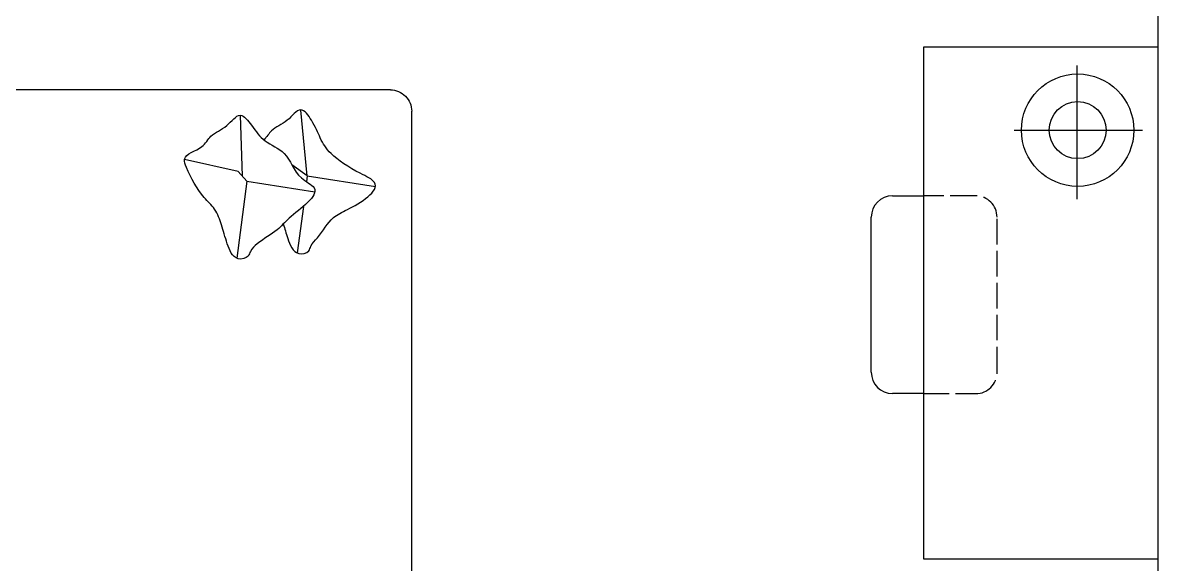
# Model space of a CAD drawing. Header units: centimetres. Extents: x 8510 to 16419, y -974 to 2536.
# Drawn here: x 10614.4 to 10880.6, y 1480.9 to 1607.9 of the extents above; entities that cross this region are included whole.
import ezdxf

# ---------------------------------------------------------------- set-up
doc = ezdxf.new("R2010")
doc.units = ezdxf.units.CM
doc.linetypes.add('ACAD_ISO02W100', pattern=[15, 12, -3])
for name, color, linetype in [('5', 5, 'Continuous'), ('P5', 5, 'Continuous'), ('轴线', 1, 'Continuous')]:
    doc.layers.add(name, color=color, linetype=linetype)

# ---------------------------------------------------------------- blocks, each defined once
blk = doc.blocks.new('16')
at = {"layer": 'P5'}
for p, q in [((-326779.6, -96385.3), (-325679.6, -96385.3)), ((-325629.6, -96435.3), (-325629.6, -98385.3)), ((-325831.1, -96630), (-325856, -96470.4)), ((-325843.5, -96771.7), (-325868.4, -96612.2)), ((-325902.8, -96639.3), (-326012, -96653.5)), ((-325831.1, -96630), (-325844.9, -96631.8)), ((-325831.1, -96630), (-325676.8, -96644.8)), ((-325831.1, -96630), (-325805.1, -96666.5)), ((-325843.5, -96771.7), (-326024.4, -96795.3)), ((-325843.5, -96771.7), (-325821.2, -96792)), ((-325832.3, -96781.9), (-325689.2, -96786.5)), ((-325821.2, -96792), (-325792.9, -96917.8))]:
    blk.add_line(p, q, dxfattribs=at)
blk.add_arc((-325679.6, -96435.3), 50, 360, 90, dxfattribs=at)
for points, knots in [([(-325944, -96686.3), (-325954.9, -96683), (-325979.3, -96675.9), (-326018.9, -96660.9), (-326011.9, -96626.6), (-325991.6, -96620.9), (-325969.7, -96597.6), (-325927.6, -96575.7), (-325906.6, -96523.5), (-325854.9, -96442), (-325820.5, -96518.6), (-325781.8, -96577.9), (-325745.6, -96599.2), (-325706.3, -96614.6), (-325663.1, -96646.8), (-325708.1, -96676.8), (-325718.5, -96713.1), (-325740, -96724.8), (-325746.8, -96731.6)], [302.881499, 302.881499, 302.881499, 302.881499, 365.923862, 443.495891, 486.869509, 508.121341, 551.224987, 653.577238, 722.157956, 886.957345, 954.669001, 1080.195465, 1176.186491, 1262.393992, 1325.142437, 1396.247261, 1475.918394, 1525.343184, 1525.343184, 1525.343184, 1525.343184]), ([(-325811.6, -96913.4), (-325836.5, -96901.6), (-325872.7, -96884.5), (-325908.3, -96844.2), (-325948.6, -96829.9), (-325987.3, -96819.4), (-326031.3, -96802.7), (-326024.3, -96768.4), (-326004, -96762.7), (-325982.1, -96739.4), (-325963, -96702.4), (-325919, -96665.3), (-325867.3, -96583.8), (-325832.9, -96660.4), (-325775.6, -96672.3), (-325752.8, -96732), (-325718.7, -96756.4), (-325675.5, -96788.6), (-325720.5, -96818.6), (-325731.4, -96856.4), (-325771, -96875.7), (-325780.3, -96925), (-325804.7, -96916), (-325811.6, -96913.4)], [0, 0, 0, 0, 81.607478, 118.566056, 158.122077, 204.917363, 248.357699, 272.646925, 284.547951, 308.685993, 366.003253, 404.408455, 496.696113, 534.614641, 604.909461, 658.664435, 706.940635, 742.079765, 781.898466, 826.514301, 858.965165, 909.229441, 928.854535, 928.854535, 928.854535, 928.854535])]:
    blk.add_open_spline(points, degree=3, knots=knots, dxfattribs=at)
blk = doc.blocks.new('13')
at = {"layer": '5'}
for p, q in [((-327332.6, -96330.1, 589.9), (-328532.6, -96330.1, 589.9)), ((-328532.6, -96330.1, 589.9), (-328532.6, -96880.1, 589.9)), ((-327332.6, -96880.1, 589.9), (-327332.6, -96330.1, 589.9)), ((-328338.3, -96668.2, 589.9), (-328338.3, -96366.7, 589.9)), ((-328489.6, -96520.9, 589.9), (-328176, -96520.9, 589.9)), ((-328532.6, -96880.1, 589.9), (-327332.6, -96880.1, 589.9)), ((-328184, -96952.9, 589.9), (-328184, -96880.1, 589.9)), ((-327720.3, -96880.1, 589.9), (-327720.3, -96952.9, 589.9)), ((-327770.3, -97002.9, 589.9), (-328134, -97002.9, 589.9))]:
    blk.add_line(p, q, dxfattribs=at)
at = {"layer": '5', "linetype": 'ACAD_ISO02W100', "ltscale": 5}
for p, q in [((-327770.3, -96707.9, 589.9), (-328134, -96707.9, 589.9)), ((-328184, -96757.9, 589.9), (-328184, -96880.1, 589.9)), ((-327720.3, -96880.1, 589.9), (-327720.3, -96757.9, 589.9))]:
    blk.add_line(p, q, dxfattribs=at)
at = {"layer": '5'}
for radius in [131.8, 66.8]:
    blk.add_circle((-328338.2, -96519.1, 589.9), radius, dxfattribs=at)
at = {"layer": '5', "linetype": 'ACAD_ISO02W100', "ltscale": 5}
for centre, start, end in [((-328134, -96757.9, 589.9), 90, 180), ((-327770.3, -96757.9, 589.9), 0, 90)]:
    blk.add_arc(centre, 50, start, end, dxfattribs=at)
at = {"layer": '5'}
for centre, start, end in [((-328134, -96952.9, 589.9), 180, 270), ((-327770.3, -96952.9, 589.9), 270, 0)]:
    blk.add_arc(centre, 50, start, end, dxfattribs=at)
blk = doc.blocks.new('42')
at = {"layer": '5', "linetype": 'Continuous', "rotation": 270}
blk.add_blockref('16', (8168, -400112.5), dxfattribs=at)
at = {"layer": '5', "linetype": 'Continuous', "xscale": -1, "rotation": 270}
blk.add_blockref('13', (9862.8, 253949.7, -589.9), dxfattribs=at)
blk = doc.blocks.new('43')
at = {"layer": 'P5'}
blk.add_blockref('42', (0, 0), dxfattribs=at)

msp = doc.modelspace()

# ---------------------------------------------------------------- linework, layer by layer
at = {"layer": '轴线', "color": 7}
msp.add_line((10880.58, 924.63), (10880.58, 1822.13), dxfattribs=at)

# ---------------------------------------------------------------- block references
at = {"layer": 'P5', "color": 7, "xscale": -0.1, "yscale": 0.1, "zscale": 0.1, "rotation": 180}
msp.add_blockref('43', (19527.3, -5856.16), dxfattribs=at)

doc.saveas('drawing.dxf')
